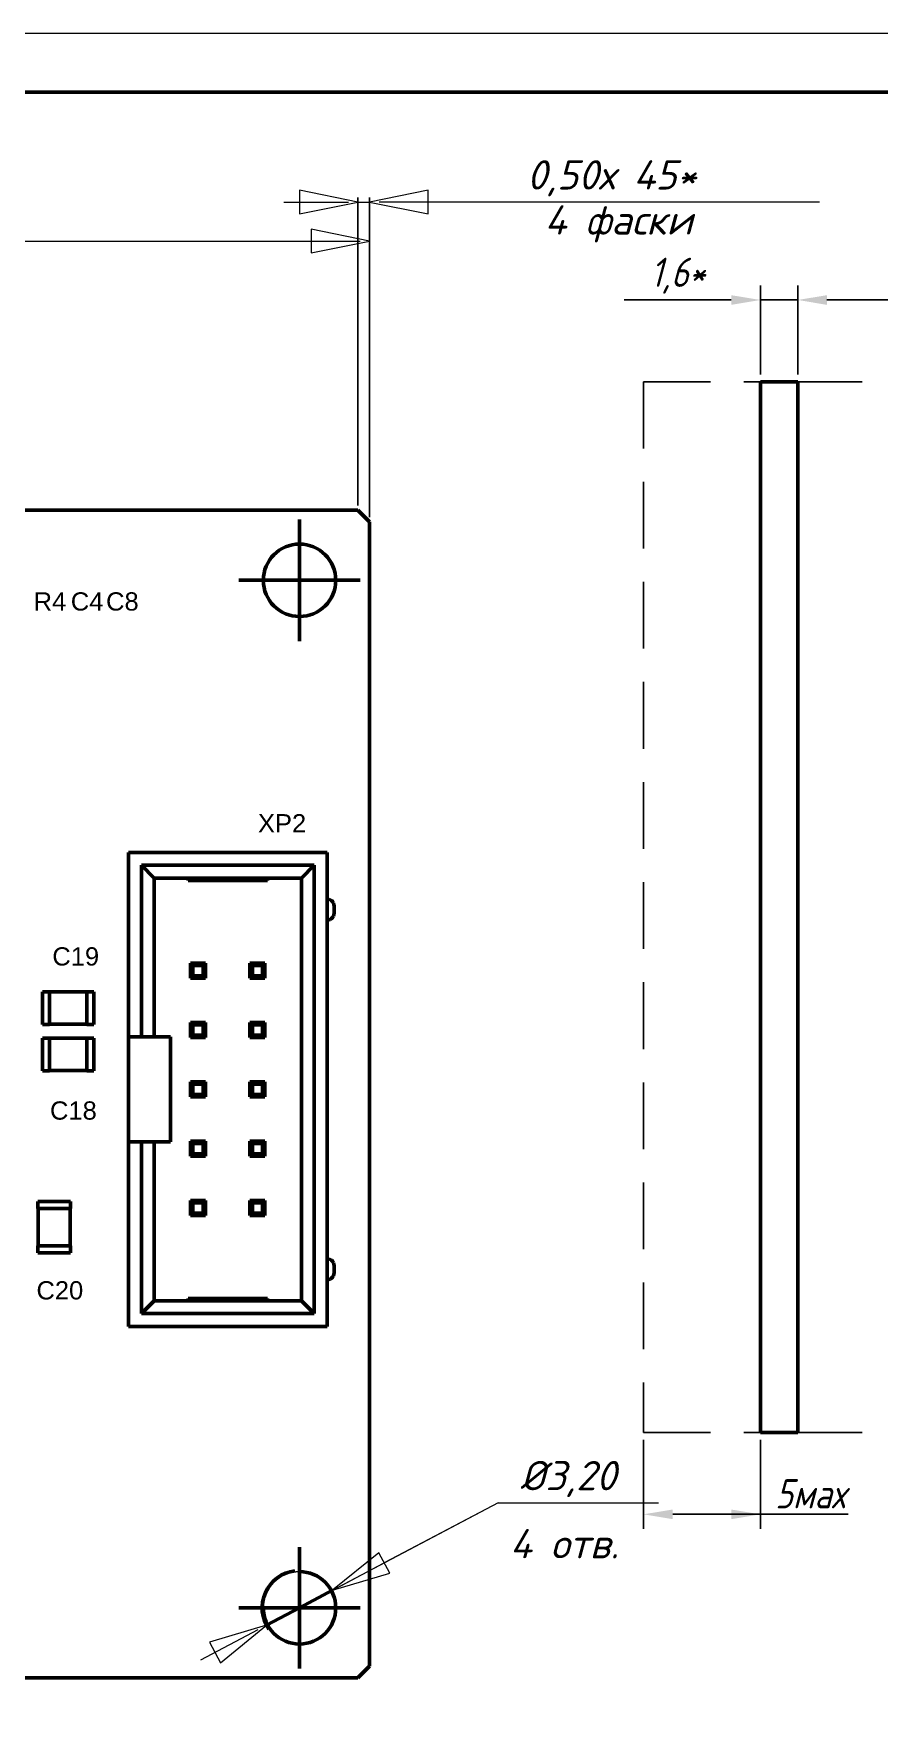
# Model space of a CAD drawing. Header units: millimetres. Extents: x 0 to 866, y 0 to 297.
# Drawn here: x 143.3 to 215.7, y 153 to 297 of the extents above; entities that cross this region are included whole.
import ezdxf

# ---------------------------------------------------------------- set-up
doc = ezdxf.new("R2010")
doc.units = ezdxf.units.MM
doc.linetypes.add('DASHED2', pattern=[9.525, 6.35, -3.175])
doc.layers.add('Dim', color=2, linetype='Continuous')
for name, color, linetype, lineweight in [('OSN25', 2, 'Continuous', 20), ('OSN50', 3, 'Continuous', 50), ('TEXT', 1, 'Continuous', 30)]:
    doc.layers.add(name, color=color, linetype=linetype, lineweight=lineweight)
doc.styles.add('Arial0', font='arial.ttf', dxfattribs={"height": 1.2192})
doc.styles.add('E', font='simplex.shx', dxfattribs={"width": 0.8, "oblique": 15})
doc.styles.add('ISOCPEUR1', font='isocpeui.ttf', dxfattribs={"height": 4.7625})

msp = doc.modelspace()

# ---------------------------------------------------------------- linework, layer by layer
at = {"color": 18, "true_color": 0x000000}
msp.add_arc((166.06, 162.18), 3.1, 90, 180, dxfattribs=at)
at = {"layer": 'Dim'}
for p, q in [((205.51, 267.81), (205.51, 275.44)), ((208.71, 267.81), (208.71, 275.44)), ((208.71, 267.81), (208.71, 275.44)), ((203.01, 274.19), (193.84, 274.19)), ((208.71, 274.19), (205.51, 274.19)), ((230.01, 274.19), (211.21, 274.19)), ((211.21, 274.19), (213.71, 274.19)), ((195.51, 176.56), (195.51, 168.94)), ((205.51, 176.56), (205.51, 168.94)), ((213.01, 170.19), (198.01, 170.19))]:
    msp.add_line(p, q, dxfattribs=at)
at = {"layer": 'Dim', "linetype": 'DASHED2', "ltscale": 0.9}
for p, q in [((195.51, 267.19), (205.51, 267.19)), ((195.51, 267.19), (195.51, 177.19)), ((208.51, 267.19), (232.51, 267.19)), ((195.51, 177.19), (205.51, 177.19)), ((208.51, 177.19), (232.51, 177.19))]:
    msp.add_line(p, q, dxfattribs=at)
at = {"layer": 'Dim'}
for points in [[(203.01, 274.6), (203.01, 273.77), (205.51, 274.19)], [(211.21, 274.6), (211.21, 273.77), (208.71, 274.19)], [(211.21, 274.6), (211.21, 273.77), (208.71, 274.19)], [(198.01, 170.6), (198.01, 169.77), (195.51, 170.19)], [(203.01, 170.6), (203.01, 169.77), (205.51, 170.19)]]:
    msp.add_solid(points, dxfattribs=at)
at = {"layer": 'OSN25', "color": 2}
for p, q in [((164.71, 282.58), (170.25, 282.58)), ((171.06, 282.58), (166.06, 283.58)), ((166.06, 283.58), (166.06, 281.58)), ((166.06, 281.58), (171.06, 282.58)), ((171.06, 256.58), (171.06, 282.98)), ((171.06, 282.98), (171.06, 256.58)), ((171.06, 282.58), (172.06, 282.58)), ((177.06, 283.58), (172.06, 282.58)), ((172.06, 255.58), (172.06, 282.98)), ((172.06, 282.98), (172.06, 255.58)), ((172.06, 282.58), (177.06, 281.58)), ((178.41, 282.58), (172.87, 282.58)), ((177.06, 281.58), (177.06, 283.58)), ((210.58, 282.58), (177.06, 282.58)), ((172.06, 279.24), (167.06, 280.24)), ((167.06, 280.24), (167.06, 278.24)), ((172.06, 255.58), (172.06, 279.64)), ((172.06, 279.64), (172.06, 255.58)), ((110.38, 279.24), (171.25, 279.24)), ((167.06, 278.24), (172.06, 279.24)), ((166.06, 244.98), (166.06, 255.38)), ((160.86, 250.18), (171.26, 250.18)), ((183.06, 171.18), (163.24, 160.69)), ((183.06, 171.18), (173.31, 166.02)), ((183.06, 171.18), (196.78, 171.18)), ((166.06, 156.98), (166.06, 167.38)), ((172.84, 166.9), (168.89, 163.68)), ((174.5, 166.65), (169.61, 164.06)), ((173.78, 165.14), (172.84, 166.9)), ((168.89, 163.68), (173.78, 165.14)), ((160.86, 162.18), (171.26, 162.18)), ((157.62, 157.72), (162.52, 160.31)), ((163.24, 160.69), (158.35, 159.23)), ((159.29, 157.46), (163.24, 160.69)), ((158.35, 159.23), (159.29, 157.46))]:
    msp.add_line(p, q, dxfattribs=at)
at = {"layer": 'OSN25', "linetype": 'Continuous'}
msp.add_lwpolyline([(0, 0), (420, 0), (420, 297), (0, 297)], close=True, dxfattribs=at)
at = {"layer": 'OSN50'}
for p, q in [((205.51, 267.19), (205.51, 177.19)), ((208.71, 267.19), (205.51, 267.19)), ((208.71, 177.19), (208.71, 267.19)), ((205.51, 177.19), (208.71, 177.19))]:
    msp.add_line(p, q, dxfattribs=at)
at = {"layer": 'OSN50', "color": 3}
for p, q in [((53.06, 256.18), (171.06, 256.18)), ((166.06, 244.98), (166.06, 255.38)), ((171.06, 256.18), (172.06, 255.18)), ((172.06, 255.18), (172.06, 157.18)), ((160.86, 250.18), (171.26, 250.18)), ((168.42, 226.88), (151.42, 226.88)), ((151.42, 226.88), (151.42, 186.28)), ((151.42, 226.88), (151.42, 211.08)), ((151.42, 226.88), (168.42, 226.88)), ((168.42, 226.88), (151.42, 226.88)), ((151.42, 226.88), (151.42, 186.28)), ((151.42, 226.88), (151.42, 211.08)), ((151.42, 226.88), (168.42, 226.88)), ((168.42, 222.88), (168.42, 226.88)), ((168.42, 226.88), (168.42, 186.28)), ((168.42, 222.88), (168.42, 226.88)), ((168.42, 226.88), (168.42, 186.28)), ((152.52, 225.78), (167.32, 225.78)), ((152.52, 211.08), (152.52, 225.78)), ((152.52, 225.78), (153.62, 224.68)), ((152.52, 225.78), (167.32, 225.78)), ((152.52, 211.08), (152.52, 225.78)), ((152.52, 225.78), (153.62, 224.68)), ((166.22, 224.68), (167.32, 225.78)), ((166.22, 224.68), (167.32, 225.78)), ((167.32, 187.38), (167.32, 225.78)), ((167.32, 187.38), (167.32, 225.78)), ((153.62, 211.08), (153.62, 224.68)), ((153.62, 224.68), (166.22, 224.68)), ((153.62, 211.08), (153.62, 224.68)), ((153.62, 224.68), (166.22, 224.68)), ((156.52, 224.68), (156.52, 224.48)), ((156.52, 224.68), (156.52, 224.48)), ((156.52, 224.48), (163.32, 224.48)), ((156.52, 224.48), (163.32, 224.48)), ((163.32, 224.68), (163.32, 224.48)), ((163.32, 224.68), (163.32, 224.48)), ((166.22, 188.48), (166.22, 224.68)), ((166.22, 188.48), (166.22, 224.68)), ((168.56, 222.87), (168.42, 222.88)), ((168.42, 222.88), (168.56, 222.87)), ((168.56, 222.87), (168.42, 222.88)), ((168.42, 222.88), (168.56, 222.87)), ((168.68, 222.82), (168.56, 222.87)), ((168.56, 222.87), (168.68, 222.82)), ((168.68, 222.82), (168.56, 222.87)), ((168.56, 222.87), (168.68, 222.82)), ((168.8, 222.75), (168.68, 222.82)), ((168.68, 222.82), (168.8, 222.75)), ((168.8, 222.75), (168.68, 222.82)), ((168.68, 222.82), (168.8, 222.75)), ((168.89, 222.66), (168.8, 222.75)), ((168.8, 222.75), (168.89, 222.66)), ((168.89, 222.66), (168.8, 222.75)), ((168.8, 222.75), (168.89, 222.66)), ((168.96, 222.54), (168.89, 222.66)), ((168.89, 222.66), (168.96, 222.54)), ((168.96, 222.54), (168.89, 222.66)), ((168.89, 222.66), (168.96, 222.54)), ((169.01, 222.42), (168.96, 222.54)), ((168.96, 222.54), (169.01, 222.42)), ((169.01, 222.42), (168.96, 222.54)), ((168.96, 222.54), (169.01, 222.42)), ((169.02, 222.28), (169.01, 222.42)), ((169.01, 222.42), (169.02, 222.28)), ((169.02, 222.28), (169.01, 222.42)), ((169.01, 222.42), (169.02, 222.28)), ((169.02, 221.68), (169.02, 222.28)), ((169.02, 222.28), (169.02, 221.68)), ((169.02, 221.68), (169.02, 222.28)), ((169.02, 222.28), (169.02, 221.68)), ((168.42, 221.08), (168.56, 221.1)), ((168.42, 221.08), (168.56, 221.1)), ((168.42, 221.08), (168.56, 221.1)), ((168.42, 221.08), (168.56, 221.1)), ((168.42, 192.08), (168.42, 221.08)), ((168.42, 192.08), (168.42, 221.08)), ((168.56, 221.1), (168.68, 221.14)), ((168.56, 221.1), (168.68, 221.14)), ((168.56, 221.1), (168.68, 221.14)), ((168.56, 221.1), (168.68, 221.14)), ((168.68, 221.14), (168.8, 221.21)), ((168.68, 221.14), (168.8, 221.21)), ((168.68, 221.14), (168.8, 221.21)), ((168.68, 221.14), (168.8, 221.21)), ((168.8, 221.21), (168.89, 221.31)), ((168.8, 221.21), (168.89, 221.31)), ((168.8, 221.21), (168.89, 221.31)), ((168.8, 221.21), (168.89, 221.31)), ((168.89, 221.31), (168.96, 221.42)), ((168.89, 221.31), (168.96, 221.42)), ((168.89, 221.31), (168.96, 221.42)), ((168.89, 221.31), (168.96, 221.42)), ((168.96, 221.42), (169.01, 221.55)), ((168.96, 221.42), (169.01, 221.55)), ((168.96, 221.42), (169.01, 221.55)), ((168.96, 221.42), (169.01, 221.55)), ((169.01, 221.55), (169.02, 221.68)), ((169.01, 221.55), (169.02, 221.68)), ((169.01, 221.55), (169.02, 221.68)), ((169.01, 221.55), (169.02, 221.68)), ((156.74, 217.38), (156.94, 217.18)), ((156.74, 217.38), (156.74, 216.1)), ((156.74, 217.38), (158.02, 217.38)), ((156.74, 217.38), (156.94, 217.18)), ((156.74, 217.38), (156.74, 216.1)), ((156.74, 217.38), (158.02, 217.38)), ((156.74, 216.1), (156.94, 216.3)), ((156.74, 216.1), (156.94, 216.3)), ((156.74, 216.1), (158.02, 216.1)), ((156.74, 216.1), (158.02, 216.1)), ((156.94, 217.18), (156.94, 216.3)), ((156.94, 217.18), (157.82, 217.18)), ((156.94, 217.18), (156.94, 216.3)), ((156.94, 217.18), (157.82, 217.18)), ((156.94, 216.3), (157.82, 216.3)), ((156.94, 216.3), (157.82, 216.3)), ((157.82, 217.18), (158.02, 217.38)), ((157.82, 217.18), (158.02, 217.38)), ((157.82, 216.3), (157.82, 217.18)), ((157.82, 216.3), (157.82, 217.18)), ((157.82, 216.3), (158.02, 216.1)), ((157.82, 216.3), (158.02, 216.1)), ((158.02, 216.1), (158.02, 217.38)), ((158.02, 216.1), (158.02, 217.38)), ((161.82, 217.38), (162.02, 217.18)), ((161.82, 217.38), (161.82, 216.1)), ((161.82, 217.38), (163.1, 217.38)), ((161.82, 217.38), (162.02, 217.18)), ((161.82, 217.38), (161.82, 216.1)), ((161.82, 217.38), (163.1, 217.38)), ((161.82, 216.1), (162.02, 216.3)), ((161.82, 216.1), (162.02, 216.3)), ((161.82, 216.1), (163.1, 216.1)), ((161.82, 216.1), (163.1, 216.1)), ((162.02, 217.18), (162.02, 216.3)), ((162.02, 217.18), (162.9, 217.18)), ((162.02, 217.18), (162.02, 216.3)), ((162.02, 217.18), (162.9, 217.18)), ((162.02, 216.3), (162.9, 216.3)), ((162.02, 216.3), (162.9, 216.3)), ((162.9, 217.18), (163.1, 217.38)), ((162.9, 217.18), (163.1, 217.38)), ((162.9, 216.3), (162.9, 217.18)), ((162.9, 216.3), (162.9, 217.18)), ((162.9, 216.3), (163.1, 216.1)), ((162.9, 216.3), (163.1, 216.1)), ((163.1, 216.1), (163.1, 217.38)), ((163.1, 216.1), (163.1, 217.38)), ((144.66, 214.95), (144.06, 214.95)), ((144.06, 214.95), (144.06, 212.15)), ((144.06, 212.15), (144.06, 214.95)), ((144.66, 214.95), (144.06, 214.95)), ((144.66, 214.95), (144.06, 214.95)), ((144.06, 214.95), (144.06, 212.15)), ((144.06, 212.15), (144.06, 214.95)), ((144.66, 214.95), (144.06, 214.95)), ((144.66, 214.93), (144.66, 214.95)), ((144.66, 214.95), (144.66, 212.15)), ((144.66, 214.93), (144.66, 214.95)), ((144.66, 214.95), (144.66, 212.15)), ((147.86, 214.93), (144.66, 214.93)), ((147.86, 214.93), (144.66, 214.93)), ((147.86, 214.93), (144.66, 214.93)), ((147.86, 214.93), (144.66, 214.93)), ((148.46, 214.95), (147.86, 214.95)), ((147.86, 214.95), (147.86, 214.93)), ((148.46, 214.95), (147.86, 214.95)), ((147.86, 212.15), (147.86, 214.95)), ((148.46, 214.95), (147.86, 214.95)), ((147.86, 214.95), (147.86, 214.93)), ((148.46, 214.95), (147.86, 214.95)), ((147.86, 212.15), (147.86, 214.95)), ((148.46, 212.15), (148.46, 214.95)), ((148.46, 212.15), (148.46, 214.95)), ((148.46, 212.15), (148.46, 214.95)), ((148.46, 212.15), (148.46, 214.95)), ((144.06, 212.15), (144.66, 212.15)), ((144.66, 212.15), (144.06, 212.15)), ((144.06, 212.15), (144.66, 212.15)), ((144.66, 212.15), (144.06, 212.15)), ((144.66, 212.15), (144.66, 212.17)), ((144.66, 212.17), (147.86, 212.17)), ((147.86, 212.17), (144.66, 212.17)), ((144.66, 212.15), (144.66, 212.17)), ((144.66, 212.17), (147.86, 212.17)), ((147.86, 212.17), (144.66, 212.17)), ((147.86, 212.17), (147.86, 212.15)), ((147.86, 212.17), (147.86, 212.15)), ((147.86, 212.15), (148.46, 212.15)), ((148.46, 212.15), (147.86, 212.15)), ((147.86, 212.15), (148.46, 212.15)), ((148.46, 212.15), (147.86, 212.15)), ((156.74, 212.3), (156.94, 212.1)), ((156.74, 212.3), (156.74, 211.02)), ((156.74, 212.3), (158.02, 212.3)), ((156.74, 212.3), (156.94, 212.1)), ((156.74, 212.3), (156.74, 211.02)), ((156.74, 212.3), (158.02, 212.3)), ((156.94, 212.1), (156.94, 211.22)), ((156.94, 212.1), (157.82, 212.1)), ((156.94, 212.1), (156.94, 211.22)), ((156.94, 212.1), (157.82, 212.1)), ((157.82, 212.1), (158.02, 212.3)), ((157.82, 212.1), (158.02, 212.3)), ((157.82, 211.22), (157.82, 212.1)), ((157.82, 211.22), (157.82, 212.1)), ((158.02, 211.02), (158.02, 212.3)), ((158.02, 211.02), (158.02, 212.3)), ((161.82, 212.3), (162.02, 212.1)), ((161.82, 212.3), (161.82, 211.02)), ((161.82, 212.3), (163.1, 212.3)), ((161.82, 212.3), (162.02, 212.1)), ((161.82, 212.3), (161.82, 211.02)), ((161.82, 212.3), (163.1, 212.3)), ((162.02, 212.1), (162.02, 211.22)), ((162.02, 212.1), (162.9, 212.1)), ((162.02, 212.1), (162.02, 211.22)), ((162.02, 212.1), (162.9, 212.1)), ((162.9, 212.1), (163.1, 212.3)), ((162.9, 212.1), (163.1, 212.3)), ((162.9, 211.22), (162.9, 212.1)), ((162.9, 211.22), (162.9, 212.1)), ((163.1, 211.02), (163.1, 212.3)), ((163.1, 211.02), (163.1, 212.3)), ((144.06, 210.98), (144.06, 208.18)), ((144.66, 210.98), (144.06, 210.98)), ((144.06, 210.98), (144.66, 210.98)), ((144.06, 210.98), (144.06, 208.18)), ((144.06, 210.98), (144.06, 208.18)), ((144.66, 210.98), (144.06, 210.98)), ((144.06, 210.98), (144.66, 210.98)), ((144.06, 210.98), (144.06, 208.18)), ((144.66, 210.96), (144.66, 210.98)), ((144.66, 210.98), (144.66, 208.18)), ((144.66, 210.96), (144.66, 210.98)), ((144.66, 210.98), (144.66, 208.18)), ((147.86, 210.96), (144.66, 210.96)), ((144.66, 210.96), (147.86, 210.96)), ((147.86, 210.96), (144.66, 210.96)), ((144.66, 210.96), (147.86, 210.96)), ((148.46, 210.98), (147.86, 210.98)), ((147.86, 210.98), (147.86, 210.96)), ((147.86, 210.98), (148.46, 210.98)), ((147.86, 208.18), (147.86, 210.98)), ((148.46, 210.98), (147.86, 210.98)), ((147.86, 210.98), (147.86, 210.96)), ((147.86, 210.98), (148.46, 210.98)), ((147.86, 208.18), (147.86, 210.98)), ((148.46, 208.18), (148.46, 210.98)), ((148.46, 210.98), (148.46, 208.18)), ((148.46, 208.18), (148.46, 210.98)), ((148.46, 210.98), (148.46, 208.18)), ((151.42, 211.08), (152.52, 211.08)), ((151.42, 211.08), (151.42, 202.08)), ((151.42, 211.08), (152.52, 211.08)), ((151.42, 211.08), (151.42, 202.08)), ((152.52, 211.08), (153.62, 211.08)), ((152.52, 211.08), (153.62, 211.08)), ((152.52, 211.08), (153.62, 211.08)), ((152.52, 211.08), (153.62, 211.08)), ((153.62, 211.08), (155.02, 211.08)), ((153.62, 211.08), (155.02, 211.08)), ((155.02, 202.08), (155.02, 211.08)), ((155.02, 202.08), (155.02, 211.08)), ((156.74, 211.02), (156.94, 211.22)), ((156.74, 211.02), (156.94, 211.22)), ((156.74, 211.02), (158.02, 211.02)), ((156.74, 211.02), (158.02, 211.02)), ((156.94, 211.22), (157.82, 211.22)), ((156.94, 211.22), (157.82, 211.22)), ((157.82, 211.22), (158.02, 211.02)), ((157.82, 211.22), (158.02, 211.02)), ((161.82, 211.02), (162.02, 211.22)), ((161.82, 211.02), (162.02, 211.22)), ((161.82, 211.02), (163.1, 211.02)), ((161.82, 211.02), (163.1, 211.02)), ((162.02, 211.22), (162.9, 211.22)), ((162.02, 211.22), (162.9, 211.22)), ((162.9, 211.22), (163.1, 211.02)), ((162.9, 211.22), (163.1, 211.02)), ((144.06, 208.18), (144.66, 208.18)), ((144.06, 208.18), (144.66, 208.18)), ((144.06, 208.18), (144.66, 208.18)), ((144.06, 208.18), (144.66, 208.18)), ((144.66, 208.18), (144.66, 208.2)), ((144.66, 208.2), (147.86, 208.2)), ((144.66, 208.2), (147.86, 208.2)), ((144.66, 208.18), (144.66, 208.2)), ((144.66, 208.2), (147.86, 208.2)), ((144.66, 208.2), (147.86, 208.2)), ((147.86, 208.2), (147.86, 208.18)), ((147.86, 208.2), (147.86, 208.18)), ((147.86, 208.18), (148.46, 208.18)), ((147.86, 208.18), (148.46, 208.18)), ((147.86, 208.18), (148.46, 208.18)), ((147.86, 208.18), (148.46, 208.18)), ((156.74, 207.22), (156.94, 207.02)), ((156.74, 207.22), (156.74, 205.94)), ((156.74, 207.22), (158.02, 207.22)), ((156.74, 207.22), (156.94, 207.02)), ((156.74, 207.22), (156.74, 205.94)), ((156.74, 207.22), (158.02, 207.22)), ((156.74, 205.94), (156.94, 206.14)), ((156.74, 205.94), (156.94, 206.14)), ((156.94, 207.02), (156.94, 206.14)), ((156.94, 207.02), (157.82, 207.02)), ((156.94, 207.02), (156.94, 206.14)), ((156.94, 207.02), (157.82, 207.02)), ((156.94, 206.14), (157.82, 206.14)), ((156.94, 206.14), (157.82, 206.14)), ((157.82, 207.02), (158.02, 207.22)), ((157.82, 207.02), (158.02, 207.22)), ((157.82, 207.02), (157.82, 206.14)), ((157.82, 207.02), (157.82, 206.14)), ((157.82, 206.14), (158.02, 205.94)), ((157.82, 206.14), (158.02, 205.94)), ((158.02, 205.94), (158.02, 207.22)), ((158.02, 205.94), (158.02, 207.22)), ((161.82, 207.22), (162.02, 207.02)), ((161.82, 205.94), (161.82, 207.22)), ((161.82, 207.22), (163.1, 207.22)), ((161.82, 207.22), (162.02, 207.02)), ((161.82, 205.94), (161.82, 207.22)), ((161.82, 207.22), (163.1, 207.22)), ((161.82, 205.94), (162.02, 206.14)), ((161.82, 205.94), (162.02, 206.14)), ((162.02, 207.02), (162.02, 206.14)), ((162.02, 207.02), (162.9, 207.02)), ((162.02, 207.02), (162.02, 206.14)), ((162.02, 207.02), (162.9, 207.02)), ((162.02, 206.14), (162.9, 206.14)), ((162.02, 206.14), (162.9, 206.14)), ((162.9, 207.02), (163.1, 207.22)), ((162.9, 207.02), (163.1, 207.22)), ((162.9, 207.02), (162.9, 206.14)), ((162.9, 207.02), (162.9, 206.14)), ((162.9, 206.14), (163.1, 205.94)), ((162.9, 206.14), (163.1, 205.94)), ((163.1, 207.22), (163.1, 205.94)), ((163.1, 207.22), (163.1, 205.94)), ((156.74, 205.94), (158.02, 205.94)), ((156.74, 205.94), (158.02, 205.94)), ((161.82, 205.94), (163.1, 205.94)), ((161.82, 205.94), (163.1, 205.94)), ((151.42, 202.08), (152.52, 202.08)), ((151.42, 202.08), (151.42, 186.28)), ((151.42, 202.08), (152.52, 202.08)), ((151.42, 202.08), (151.42, 186.28)), ((152.52, 202.08), (153.62, 202.08)), ((152.52, 202.08), (153.62, 202.08)), ((152.52, 187.38), (152.52, 202.08)), ((152.52, 202.08), (153.62, 202.08)), ((152.52, 202.08), (153.62, 202.08)), ((152.52, 187.38), (152.52, 202.08)), ((153.62, 188.48), (153.62, 202.08)), ((153.62, 202.08), (155.02, 202.08)), ((153.62, 188.48), (153.62, 202.08)), ((153.62, 202.08), (155.02, 202.08)), ((156.74, 202.14), (156.94, 201.94)), ((156.74, 202.14), (156.74, 200.86)), ((156.74, 202.14), (158.02, 202.14)), ((156.74, 202.14), (156.94, 201.94)), ((156.74, 202.14), (156.74, 200.86)), ((156.74, 202.14), (158.02, 202.14)), ((156.94, 201.94), (156.94, 201.06)), ((156.94, 201.94), (157.82, 201.94)), ((156.94, 201.94), (156.94, 201.06)), ((156.94, 201.94), (157.82, 201.94)), ((157.82, 201.94), (158.02, 202.14)), ((157.82, 201.94), (158.02, 202.14)), ((157.82, 201.06), (157.82, 201.94)), ((157.82, 201.06), (157.82, 201.94)), ((158.02, 202.14), (158.02, 200.86)), ((158.02, 202.14), (158.02, 200.86)), ((161.82, 202.14), (162.02, 201.94)), ((161.82, 202.14), (161.82, 200.86)), ((161.82, 202.14), (163.1, 202.14)), ((161.82, 202.14), (162.02, 201.94)), ((161.82, 202.14), (161.82, 200.86)), ((161.82, 202.14), (163.1, 202.14)), ((162.02, 201.94), (162.02, 201.06)), ((162.02, 201.94), (162.9, 201.94)), ((162.02, 201.94), (162.02, 201.06)), ((162.02, 201.94), (162.9, 201.94)), ((162.9, 201.94), (163.1, 202.14)), ((162.9, 201.94), (163.1, 202.14)), ((162.9, 201.06), (162.9, 201.94)), ((162.9, 201.06), (162.9, 201.94)), ((163.1, 200.86), (163.1, 202.14)), ((163.1, 200.86), (163.1, 202.14)), ((156.74, 200.86), (156.94, 201.06)), ((156.74, 200.86), (156.94, 201.06)), ((156.74, 200.86), (158.02, 200.86)), ((156.74, 200.86), (158.02, 200.86)), ((156.94, 201.06), (157.82, 201.06)), ((156.94, 201.06), (157.82, 201.06)), ((157.82, 201.06), (158.02, 200.86)), ((157.82, 201.06), (158.02, 200.86)), ((161.82, 200.86), (162.02, 201.06)), ((161.82, 200.86), (162.02, 201.06)), ((161.82, 200.86), (163.1, 200.86)), ((161.82, 200.86), (163.1, 200.86)), ((162.02, 201.06), (162.9, 201.06)), ((162.02, 201.06), (162.9, 201.06)), ((162.9, 201.06), (163.1, 200.86)), ((162.9, 201.06), (163.1, 200.86)), ((146.46, 196.98), (143.66, 196.98)), ((143.66, 196.98), (143.66, 196.38)), ((143.66, 196.98), (143.66, 196.38)), ((146.46, 196.98), (143.66, 196.98)), ((146.46, 196.98), (143.66, 196.98)), ((143.66, 196.98), (143.66, 196.38)), ((143.66, 196.98), (143.66, 196.38)), ((146.46, 196.98), (143.66, 196.98)), ((143.66, 196.38), (143.68, 196.38)), ((146.46, 196.38), (143.66, 196.38)), ((143.66, 196.38), (143.68, 196.38)), ((146.46, 196.38), (143.66, 196.38)), ((143.68, 196.38), (143.68, 193.18)), ((143.68, 196.38), (143.68, 193.18)), ((143.68, 196.38), (143.68, 193.18)), ((143.68, 196.38), (143.68, 193.18)), ((146.44, 193.18), (146.44, 196.38)), ((146.44, 196.38), (146.46, 196.38)), ((146.44, 196.38), (146.44, 193.18)), ((146.44, 193.18), (146.44, 196.38)), ((146.44, 196.38), (146.46, 196.38)), ((146.44, 196.38), (146.44, 193.18)), ((146.46, 196.38), (146.46, 196.98)), ((146.46, 196.98), (146.46, 196.38)), ((146.46, 196.38), (146.46, 196.98)), ((146.46, 196.98), (146.46, 196.38)), ((156.74, 197.06), (156.94, 196.86)), ((156.74, 197.06), (156.74, 195.78)), ((156.74, 197.06), (158.02, 197.06)), ((156.74, 197.06), (156.94, 196.86)), ((156.74, 197.06), (156.74, 195.78)), ((156.74, 197.06), (158.02, 197.06)), ((156.74, 195.78), (156.94, 195.98)), ((156.74, 195.78), (156.94, 195.98)), ((156.94, 196.86), (156.94, 195.98)), ((156.94, 196.86), (157.82, 196.86)), ((156.94, 196.86), (156.94, 195.98)), ((156.94, 196.86), (157.82, 196.86)), ((156.94, 195.98), (157.82, 195.98)), ((156.94, 195.98), (157.82, 195.98)), ((157.82, 196.86), (158.02, 197.06)), ((157.82, 196.86), (158.02, 197.06)), ((157.82, 195.98), (157.82, 196.86)), ((157.82, 195.98), (157.82, 196.86)), ((157.82, 195.98), (158.02, 195.78)), ((157.82, 195.98), (158.02, 195.78)), ((158.02, 195.78), (158.02, 197.06)), ((158.02, 195.78), (158.02, 197.06)), ((161.82, 197.06), (162.02, 196.86)), ((161.82, 197.06), (161.82, 195.78)), ((161.82, 197.06), (163.1, 197.06)), ((161.82, 197.06), (162.02, 196.86)), ((161.82, 197.06), (161.82, 195.78)), ((161.82, 197.06), (163.1, 197.06)), ((161.82, 195.78), (162.02, 195.98)), ((161.82, 195.78), (162.02, 195.98)), ((162.02, 196.86), (162.02, 195.98)), ((162.02, 196.86), (162.9, 196.86)), ((162.02, 196.86), (162.02, 195.98)), ((162.02, 196.86), (162.9, 196.86)), ((162.02, 195.98), (162.9, 195.98)), ((162.02, 195.98), (162.9, 195.98)), ((162.9, 196.86), (163.1, 197.06)), ((162.9, 196.86), (163.1, 197.06)), ((162.9, 195.98), (162.9, 196.86)), ((162.9, 195.98), (162.9, 196.86)), ((162.9, 195.98), (163.1, 195.78)), ((162.9, 195.98), (163.1, 195.78)), ((163.1, 195.78), (163.1, 197.06)), ((163.1, 195.78), (163.1, 197.06)), ((156.74, 195.78), (158.02, 195.78)), ((156.74, 195.78), (158.02, 195.78)), ((161.82, 195.78), (163.1, 195.78)), ((161.82, 195.78), (163.1, 195.78)), ((143.68, 193.18), (143.66, 193.18)), ((143.66, 193.18), (143.66, 192.58)), ((143.66, 193.18), (143.66, 192.58)), ((143.66, 193.18), (146.46, 193.18)), ((143.68, 193.18), (143.66, 193.18)), ((143.66, 193.18), (143.66, 192.58)), ((143.66, 193.18), (143.66, 192.58)), ((143.66, 193.18), (146.46, 193.18)), ((146.46, 193.18), (146.44, 193.18)), ((146.46, 193.18), (146.44, 193.18)), ((146.46, 192.58), (146.46, 193.18)), ((146.46, 193.18), (146.46, 192.58)), ((146.46, 192.58), (146.46, 193.18)), ((146.46, 193.18), (146.46, 192.58)), ((143.66, 192.58), (146.46, 192.58)), ((146.46, 192.58), (143.66, 192.58)), ((143.66, 192.58), (146.46, 192.58)), ((146.46, 192.58), (143.66, 192.58)), ((168.56, 192.07), (168.42, 192.08)), ((168.42, 192.08), (168.56, 192.07)), ((168.56, 192.07), (168.42, 192.08)), ((168.42, 192.08), (168.56, 192.07)), ((168.68, 192.02), (168.56, 192.07)), ((168.56, 192.07), (168.68, 192.02)), ((168.68, 192.02), (168.56, 192.07)), ((168.56, 192.07), (168.68, 192.02)), ((168.8, 191.95), (168.68, 192.02)), ((168.68, 192.02), (168.8, 191.95)), ((168.8, 191.95), (168.68, 192.02)), ((168.68, 192.02), (168.8, 191.95)), ((168.89, 191.86), (168.8, 191.95)), ((168.8, 191.95), (168.89, 191.86)), ((168.89, 191.86), (168.8, 191.95)), ((168.8, 191.95), (168.89, 191.86)), ((168.96, 191.74), (168.89, 191.86)), ((168.89, 191.86), (168.96, 191.74)), ((168.96, 191.74), (168.89, 191.86)), ((168.89, 191.86), (168.96, 191.74)), ((169.01, 191.62), (168.96, 191.74)), ((168.96, 191.74), (169.01, 191.62)), ((169.01, 191.62), (168.96, 191.74)), ((168.96, 191.74), (169.01, 191.62)), ((169.02, 191.48), (169.01, 191.62)), ((169.01, 191.62), (169.02, 191.48)), ((169.02, 191.48), (169.01, 191.62)), ((169.01, 191.62), (169.02, 191.48)), ((168.42, 190.28), (168.56, 190.3)), ((168.42, 190.28), (168.56, 190.3)), ((168.42, 190.28), (168.56, 190.3)), ((168.42, 190.28), (168.56, 190.3)), ((168.42, 186.28), (168.42, 190.28)), ((168.42, 186.28), (168.42, 190.28)), ((168.56, 190.3), (168.68, 190.34)), ((168.56, 190.3), (168.68, 190.34)), ((168.56, 190.3), (168.68, 190.34)), ((168.56, 190.3), (168.68, 190.34)), ((168.68, 190.34), (168.8, 190.41)), ((168.68, 190.34), (168.8, 190.41)), ((168.68, 190.34), (168.8, 190.41)), ((168.68, 190.34), (168.8, 190.41)), ((168.8, 190.41), (168.89, 190.51)), ((168.8, 190.41), (168.89, 190.51)), ((168.8, 190.41), (168.89, 190.51)), ((168.8, 190.41), (168.89, 190.51)), ((168.89, 190.51), (168.96, 190.62)), ((168.89, 190.51), (168.96, 190.62)), ((168.89, 190.51), (168.96, 190.62)), ((168.89, 190.51), (168.96, 190.62)), ((168.96, 190.62), (169.01, 190.75)), ((168.96, 190.62), (169.01, 190.75)), ((168.96, 190.62), (169.01, 190.75)), ((168.96, 190.62), (169.01, 190.75)), ((169.01, 190.75), (169.02, 190.88)), ((169.01, 190.75), (169.02, 190.88)), ((169.01, 190.75), (169.02, 190.88)), ((169.01, 190.75), (169.02, 190.88)), ((169.02, 190.88), (169.02, 191.48)), ((169.02, 191.48), (169.02, 190.88)), ((169.02, 190.88), (169.02, 191.48)), ((169.02, 191.48), (169.02, 190.88)), ((156.52, 188.68), (163.32, 188.68)), ((156.52, 188.68), (156.52, 188.48)), ((156.52, 188.68), (163.32, 188.68)), ((156.52, 188.68), (156.52, 188.48)), ((163.32, 188.68), (163.32, 188.48)), ((163.32, 188.68), (163.32, 188.48)), ((152.52, 187.38), (153.62, 188.48)), ((152.52, 187.38), (153.62, 188.48)), ((152.52, 187.38), (167.32, 187.38)), ((152.52, 187.38), (167.32, 187.38)), ((153.62, 188.48), (166.22, 188.48)), ((153.62, 188.48), (166.22, 188.48)), ((166.22, 188.48), (167.32, 187.38)), ((166.22, 188.48), (167.32, 187.38)), ((151.42, 186.28), (168.42, 186.28)), ((151.42, 186.28), (168.42, 186.28)), ((151.42, 186.28), (168.42, 186.28)), ((151.42, 186.28), (168.42, 186.28)), ((166.06, 156.98), (166.06, 167.38)), ((166.06, 162.18), (168.89, 163.68)), ((160.86, 162.18), (171.26, 162.18)), ((166.06, 162.18), (163.24, 160.69)), ((172.06, 157.18), (171.06, 156.18)), ((171.06, 156.18), (53.06, 156.18))]:
    msp.add_line(p, q, dxfattribs=at)
at = {"layer": 'OSN50', "linetype": 'Continuous'}
msp.add_lwpolyline([(20, 5), (415, 5), (415, 292), (20, 292)], close=True, dxfattribs=at)
at = {"layer": 'OSN50', "color": 3}
for centre, radius, start, end in [((166.06, 250.18), 3.1, 90, 180), ((166.06, 250.18), 3.1, 0, 90), ((166.06, 250.18), 3.1, 180, 270), ((166.06, 250.18), 3.1, 270, 0), ((166.06, 162.18), 3.2, 97.1666, 215.0639), ((166.06, 162.18), 3.1, 0, 90), ((166.06, 162.18), 3.1, 180, 270), ((166.06, 162.18), 3.1, 270, 0)]:
    msp.add_arc(centre, radius, start, end, dxfattribs=at)

# ---------------------------------------------------------------- texts
at = {"layer": 'TEXT', "color": 1}
for s, height, style, p in [('0,50х 45*', 2.507, 'ISOCPEUR1', (185.52, 283.65)), ('4 фаски', 2.507, 'ISOCPEUR1', (187.03, 279.79)), ('C4', 1.563, 'Arial0', (146.48, 247.59)), ('C8', 1.563, 'Arial0', (149.5, 247.59)), ('R4', 1.563, 'Arial0', (143.3, 247.59)), ('XP2', 1.563, 'Arial0', (162.5, 228.59)), ('C19', 1.563, 'Arial0', (144.9, 217.19)), ('C18', 1.563, 'Arial0', (144.7, 203.99)), ('C20', 1.563, 'Arial0', (143.54, 188.59)), ('Ø3,20', 2.507, 'ISOCPEUR1', (184.94, 172.25)), ('4 отв.', 2.507, 'ISOCPEUR1', (184.06, 166.42))]:
    msp.add_text(s, height=height, dxfattribs=dict(at, style=style)).set_placement(p)
at = {"layer": 'TEXT', "char_height": 2.5, "attachment_point": 5, "style": 'E'}
for s, insert in [('1,6*', (198.43, 276.27)), ('5мах', (209.76, 171.95))]:
    msp.add_mtext(s, dxfattribs=dict(at, insert=insert))

doc.saveas('drawing.dxf')
